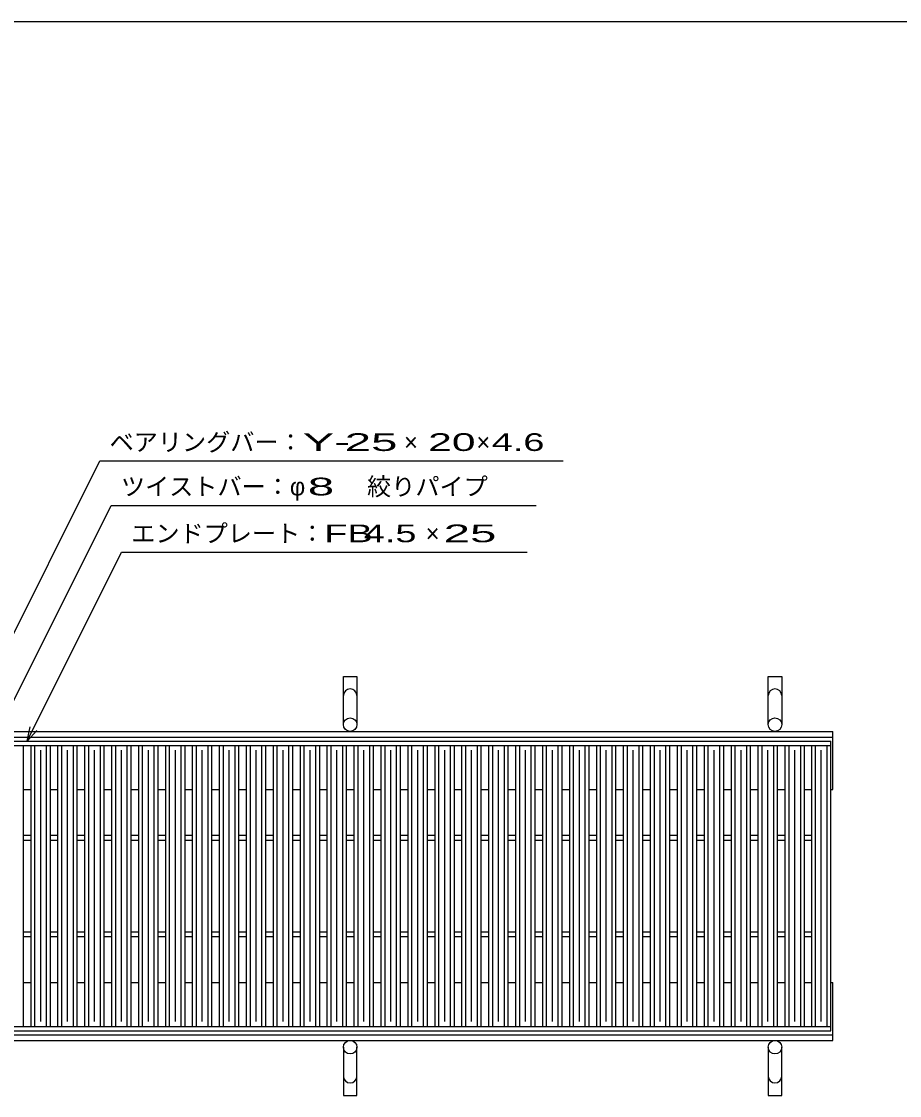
# Model space of a CAD drawing. Units: millimetres, scale not verified. Extents: x -1820 to 1724, y -1285 to 1059.
# Drawn here: x -1268 to -359, y -53 to 1059 of the extents above; entities that cross this region are included whole.
import ezdxf
from ezdxf.enums import TextEntityAlignment as Align

# ---------------------------------------------------------------- set-up
doc = ezdxf.new("R2010")
doc.units = ezdxf.units.MM
doc.header["$LTSCALE"] = 10
for name, color, linetype, lineweight in [('0_2', 150, 'Continuous', 25), ('16', 3, 'Continuous', 25), ('19', 6, 'Continuous', 25), ('22', 2, 'Continuous', 25)]:
    doc.layers.add(name, color=color, linetype=linetype, lineweight=lineweight)
doc.styles.add('ベクトル', font='')
doc.styles.get('ベクトル').set_extended_font_data('ベクトル')

msp = doc.modelspace()

# ---------------------------------------------------------------- linework, layer by layer
at = {"layer": '0_2'}
msp.add_line((-1736, 1059), (1724, 1059), dxfattribs=at)
at = {"layer": '16'}
for p, q in [((-1426, 314), (-430, 314)), ((-430, 309.5), (-430, 314)), ((-1426, 309.5), (-430, 309.5)), ((-1286.5, 309.5), (-1266.5, 309.5)), ((-1266.5, 18.5), (-1266.5, 309.5)), ((-1258.6, 18.5), (-1258.6, 309.5)), ((-1258.6, 309.5), (-1238.6, 309.5)), ((-1254.6, 18.5), (-1254.6, 309.5)), ((-1248.6, 23.5), (-1248.6, 304.5)), ((-1242.6, 18.5), (-1242.6, 309.5)), ((-1238.6, 18.5), (-1238.6, 309.5)), ((-1230.7, 18.5), (-1230.7, 309.5)), ((-1230.7, 309.5), (-1210.7, 309.5)), ((-1226.7, 18.5), (-1226.7, 309.5)), ((-1220.7, 23.5), (-1220.7, 304.5)), ((-1214.7, 18.5), (-1214.7, 309.5)), ((-1210.7, 18.5), (-1210.7, 309.5)), ((-1202.8, 18.5), (-1202.8, 309.5)), ((-1202.8, 309.5), (-1182.8, 309.5)), ((-1198.8, 18.5), (-1198.8, 309.5)), ((-1192.8, 23.5), (-1192.8, 304.5)), ((-1186.8, 18.5), (-1186.8, 309.5)), ((-1182.8, 18.5), (-1182.8, 309.5)), ((-1174.9, 18.5), (-1174.9, 309.5)), ((-1174.9, 309.5), (-1154.9, 309.5)), ((-1170.9, 18.5), (-1170.9, 309.5)), ((-1164.9, 23.5), (-1164.9, 304.5)), ((-1158.9, 18.5), (-1158.9, 309.5)), ((-1154.9, 18.5), (-1154.9, 309.5)), ((-1147, 18.5), (-1147, 309.5)), ((-1147, 309.5), (-1127, 309.5)), ((-1143, 18.5), (-1143, 309.5)), ((-1137, 23.5), (-1137, 304.5)), ((-1131, 18.5), (-1131, 309.5)), ((-1127, 18.5), (-1127, 309.5)), ((-1119.1, 18.5), (-1119.1, 309.5)), ((-1119.1, 309.5), (-1099.1, 309.5)), ((-1115.1, 18.5), (-1115.1, 309.5)), ((-1109.1, 23.5), (-1109.1, 304.5)), ((-1103.1, 18.5), (-1103.1, 309.5)), ((-1099.1, 18.5), (-1099.1, 309.5)), ((-1091.2, 18.5), (-1091.2, 309.5)), ((-1091.2, 309.5), (-1071.2, 309.5)), ((-1087.2, 18.5), (-1087.2, 309.5)), ((-1081.2, 23.5), (-1081.2, 304.5)), ((-1075.2, 18.5), (-1075.2, 309.5)), ((-1071.2, 18.5), (-1071.2, 309.5)), ((-1063.3, 18.5), (-1063.3, 309.5)), ((-1063.3, 309.5), (-1043.3, 309.5)), ((-1059.3, 18.5), (-1059.3, 309.5)), ((-1053.3, 23.5), (-1053.3, 304.5)), ((-1047.3, 18.5), (-1047.3, 309.5)), ((-1043.3, 18.5), (-1043.3, 309.5)), ((-1035.4, 18.5), (-1035.4, 309.5)), ((-1035.4, 309.5), (-1015.4, 309.5)), ((-1031.4, 18.5), (-1031.4, 309.5)), ((-1025.4, 23.5), (-1025.4, 304.5)), ((-1019.4, 18.5), (-1019.4, 309.5)), ((-1015.4, 18.5), (-1015.4, 309.5)), ((-1007.5, 18.5), (-1007.5, 309.5)), ((-1007.5, 309.5), (-987.5, 309.5)), ((-1003.5, 18.5), (-1003.5, 309.5)), ((-997.5, 23.5), (-997.5, 304.5)), ((-991.5, 18.5), (-991.5, 309.5)), ((-987.5, 18.5), (-987.5, 309.5)), ((-979.6, 18.5), (-979.6, 309.5)), ((-979.6, 309.5), (-959.6, 309.5)), ((-975.6, 18.5), (-975.6, 309.5)), ((-969.6, 23.5), (-969.6, 304.5)), ((-963.6, 18.5), (-963.6, 309.5)), ((-959.6, 18.5), (-959.6, 309.5)), ((-951.7, 18.5), (-951.7, 309.5)), ((-951.7, 309.5), (-931.7, 309.5)), ((-947.7, 18.5), (-947.7, 309.5)), ((-941.7, 23.5), (-941.7, 304.5)), ((-935.7, 18.5), (-935.7, 309.5)), ((-931.7, 18.5), (-931.7, 309.5)), ((-923.8, 18.5), (-923.8, 309.5)), ((-923.8, 309.5), (-903.8, 309.5)), ((-919.8, 18.5), (-919.8, 309.5)), ((-913.8, 23.5), (-913.8, 304.5)), ((-907.8, 18.5), (-907.8, 309.5)), ((-903.8, 18.5), (-903.8, 309.5)), ((-895.9, 18.5), (-895.9, 309.5)), ((-895.9, 309.5), (-875.9, 309.5)), ((-891.9, 18.5), (-891.9, 309.5)), ((-885.9, 23.5), (-885.9, 304.5)), ((-879.9, 18.5), (-879.9, 309.5)), ((-875.9, 18.5), (-875.9, 309.5)), ((-868, 18.5), (-868, 309.5)), ((-868, 309.5), (-848, 309.5)), ((-864, 18.5), (-864, 309.5)), ((-858, 23.5), (-858, 304.5)), ((-852, 18.5), (-852, 309.5)), ((-848, 18.5), (-848, 309.5)), ((-840.1, 18.5), (-840.1, 309.5)), ((-840.1, 309.5), (-820.1, 309.5)), ((-836.1, 18.5), (-836.1, 309.5)), ((-830.1, 23.5), (-830.1, 304.5)), ((-824.1, 18.5), (-824.1, 309.5)), ((-820.1, 18.5), (-820.1, 309.5)), ((-812.2, 18.5), (-812.2, 309.5)), ((-812.2, 309.5), (-792.2, 309.5)), ((-808.2, 18.5), (-808.2, 309.5)), ((-802.2, 23.5), (-802.2, 304.5)), ((-796.2, 18.5), (-796.2, 309.5)), ((-792.2, 18.5), (-792.2, 309.5)), ((-784.3, 18.5), (-784.3, 309.5)), ((-784.3, 309.5), (-764.3, 309.5)), ((-780.3, 18.5), (-780.3, 309.5)), ((-774.3, 23.5), (-774.3, 304.5)), ((-768.3, 18.5), (-768.3, 309.5)), ((-764.3, 18.5), (-764.3, 309.5)), ((-756.4, 18.5), (-756.4, 309.5)), ((-756.4, 309.5), (-736.4, 309.5)), ((-752.4, 18.5), (-752.4, 309.5)), ((-746.4, 23.5), (-746.4, 304.5)), ((-740.4, 18.5), (-740.4, 309.5)), ((-736.4, 18.5), (-736.4, 309.5)), ((-728.5, 18.5), (-728.5, 309.5)), ((-728.5, 309.5), (-708.5, 309.5)), ((-724.5, 18.5), (-724.5, 309.5)), ((-718.5, 23.5), (-718.5, 304.5)), ((-712.5, 18.5), (-712.5, 309.5)), ((-708.5, 18.5), (-708.5, 309.5)), ((-700.6, 18.5), (-700.6, 309.5)), ((-700.6, 309.5), (-680.6, 309.5)), ((-696.6, 18.5), (-696.6, 309.5)), ((-690.6, 23.5), (-690.6, 304.5)), ((-684.6, 18.5), (-684.6, 309.5)), ((-680.6, 18.5), (-680.6, 309.5)), ((-672.7, 18.5), (-672.7, 309.5)), ((-672.7, 309.5), (-652.7, 309.5)), ((-668.7, 18.5), (-668.7, 309.5)), ((-662.7, 23.5), (-662.7, 304.5)), ((-656.7, 18.5), (-656.7, 309.5)), ((-652.7, 18.5), (-652.7, 309.5)), ((-644.8, 18.5), (-644.8, 309.5)), ((-644.8, 309.5), (-624.8, 309.5)), ((-640.8, 18.5), (-640.8, 309.5)), ((-634.8, 23.5), (-634.8, 304.5)), ((-628.8, 18.5), (-628.8, 309.5)), ((-624.8, 18.5), (-624.8, 309.5)), ((-616.9, 18.5), (-616.9, 309.5)), ((-616.9, 309.5), (-596.9, 309.5)), ((-612.9, 18.5), (-612.9, 309.5)), ((-606.9, 23.5), (-606.9, 304.5)), ((-600.9, 18.5), (-600.9, 309.5)), ((-596.9, 18.5), (-596.9, 309.5)), ((-589, 18.5), (-589, 309.5)), ((-589, 309.5), (-569, 309.5)), ((-585, 18.5), (-585, 309.5)), ((-579, 23.5), (-579, 304.5)), ((-573, 18.5), (-573, 309.5)), ((-569, 18.5), (-569, 309.5)), ((-561.1, 18.5), (-561.1, 309.5)), ((-561.1, 309.5), (-541.1, 309.5)), ((-557.1, 18.5), (-557.1, 309.5)), ((-551.1, 23.5), (-551.1, 304.5)), ((-545.1, 18.5), (-545.1, 309.5)), ((-541.1, 18.5), (-541.1, 309.5)), ((-533.2, 18.5), (-533.2, 309.5)), ((-533.2, 309.5), (-513.2, 309.5)), ((-529.2, 18.5), (-529.2, 309.5)), ((-523.2, 23.5), (-523.2, 304.5)), ((-517.2, 18.5), (-517.2, 309.5)), ((-513.2, 18.5), (-513.2, 309.5)), ((-505.3, 18.5), (-505.3, 309.5)), ((-505.3, 309.5), (-485.3, 309.5)), ((-501.3, 18.5), (-501.3, 309.5)), ((-495.3, 23.5), (-495.3, 304.5)), ((-489.3, 18.5), (-489.3, 309.5)), ((-485.3, 18.5), (-485.3, 309.5)), ((-477.4, 18.5), (-477.4, 309.5)), ((-477.4, 309.5), (-457.4, 309.5)), ((-473.4, 18.5), (-473.4, 309.5)), ((-467.4, 23.5), (-467.4, 304.5)), ((-461.4, 18.5), (-461.4, 309.5)), ((-457.4, 18.5), (-457.4, 309.5)), ((-450, 18.5), (-450, 309.5)), ((-450, 309.5), (-430, 309.5)), ((-446, 18.5), (-446, 309.5)), ((-440, 23.5), (-440, 304.5)), ((-434, 18.5), (-434, 309.5)), ((-430, 18.5), (-430, 309.5)), ((-1266.5, 216.5), (-1258.6, 216.5)), ((-1266.5, 211.5), (-1258.6, 211.5)), ((-1238.6, 216.5), (-1230.7, 216.5)), ((-1238.6, 211.5), (-1230.7, 211.5)), ((-1210.7, 216.5), (-1202.8, 216.5)), ((-1210.7, 211.5), (-1202.8, 211.5)), ((-1182.8, 216.5), (-1174.9, 216.5)), ((-1182.8, 211.5), (-1174.9, 211.5)), ((-1154.9, 216.5), (-1147, 216.5)), ((-1154.9, 211.5), (-1147, 211.5)), ((-1127, 216.5), (-1119.1, 216.5)), ((-1127, 211.5), (-1119.1, 211.5)), ((-1099.1, 216.5), (-1091.2, 216.5)), ((-1099.1, 211.5), (-1091.2, 211.5)), ((-1071.2, 216.5), (-1063.3, 216.5)), ((-1071.2, 211.5), (-1063.3, 211.5)), ((-1043.3, 216.5), (-1035.4, 216.5)), ((-1043.3, 211.5), (-1035.4, 211.5)), ((-1015.4, 216.5), (-1007.5, 216.5)), ((-1015.4, 211.5), (-1007.5, 211.5)), ((-987.5, 216.5), (-979.6, 216.5)), ((-987.5, 211.5), (-979.6, 211.5)), ((-959.6, 216.5), (-951.7, 216.5)), ((-959.6, 211.5), (-951.7, 211.5)), ((-931.7, 216.5), (-923.8, 216.5)), ((-931.7, 211.5), (-923.8, 211.5)), ((-903.8, 216.5), (-895.9, 216.5)), ((-903.8, 211.5), (-895.9, 211.5)), ((-875.9, 216.5), (-868, 216.5)), ((-875.9, 211.5), (-868, 211.5)), ((-848, 216.5), (-840.1, 216.5)), ((-848, 211.5), (-840.1, 211.5)), ((-820.1, 216.5), (-812.2, 216.5)), ((-820.1, 211.5), (-812.2, 211.5)), ((-792.2, 216.5), (-784.3, 216.5)), ((-792.2, 211.5), (-784.3, 211.5)), ((-764.3, 216.5), (-756.4, 216.5)), ((-764.3, 211.5), (-756.4, 211.5)), ((-736.4, 216.5), (-728.5, 216.5)), ((-736.4, 211.5), (-728.5, 211.5)), ((-708.5, 216.5), (-700.6, 216.5)), ((-708.5, 211.5), (-700.6, 211.5)), ((-680.6, 216.5), (-672.7, 216.5)), ((-680.6, 211.5), (-672.7, 211.5)), ((-652.7, 216.5), (-644.8, 216.5)), ((-652.7, 211.5), (-644.8, 211.5)), ((-624.8, 216.5), (-616.9, 216.5)), ((-624.8, 211.5), (-616.9, 211.5)), ((-596.9, 216.5), (-589, 216.5)), ((-596.9, 211.5), (-589, 211.5)), ((-569, 216.5), (-561.1, 216.5)), ((-569, 211.5), (-561.1, 211.5)), ((-541.1, 216.5), (-533.2, 216.5)), ((-541.1, 211.5), (-533.2, 211.5)), ((-513.2, 216.5), (-505.3, 216.5)), ((-513.2, 211.5), (-505.3, 211.5)), ((-485.3, 216.5), (-477.4, 216.5)), ((-485.3, 211.5), (-477.4, 211.5)), ((-457.4, 216.5), (-449.5, 216.5)), ((-457.4, 211.5), (-449.5, 211.5)), ((-1266.5, 116.5), (-1258.6, 116.5)), ((-1266.5, 111.5), (-1258.6, 111.5)), ((-1238.6, 116.5), (-1230.7, 116.5)), ((-1238.6, 111.5), (-1230.7, 111.5)), ((-1210.7, 116.5), (-1202.8, 116.5)), ((-1210.7, 111.5), (-1202.8, 111.5)), ((-1182.8, 116.5), (-1174.9, 116.5)), ((-1182.8, 111.5), (-1174.9, 111.5)), ((-1154.9, 116.5), (-1147, 116.5)), ((-1154.9, 111.5), (-1147, 111.5)), ((-1127, 116.5), (-1119.1, 116.5)), ((-1127, 111.5), (-1119.1, 111.5)), ((-1099.1, 116.5), (-1091.2, 116.5)), ((-1099.1, 111.5), (-1091.2, 111.5)), ((-1071.2, 116.5), (-1063.3, 116.5)), ((-1071.2, 111.5), (-1063.3, 111.5)), ((-1043.3, 116.5), (-1035.4, 116.5)), ((-1043.3, 111.5), (-1035.4, 111.5)), ((-1015.4, 116.5), (-1007.5, 116.5)), ((-1015.4, 111.5), (-1007.5, 111.5)), ((-987.5, 116.5), (-979.6, 116.5)), ((-987.5, 111.5), (-979.6, 111.5)), ((-959.6, 116.5), (-951.7, 116.5)), ((-959.6, 111.5), (-951.7, 111.5)), ((-931.7, 116.5), (-923.8, 116.5)), ((-931.7, 111.5), (-923.8, 111.5)), ((-903.8, 116.5), (-895.9, 116.5)), ((-903.8, 111.5), (-895.9, 111.5)), ((-875.9, 116.5), (-868, 116.5)), ((-875.9, 111.5), (-868, 111.5)), ((-848, 116.5), (-840.1, 116.5)), ((-848, 111.5), (-840.1, 111.5)), ((-820.1, 116.5), (-812.2, 116.5)), ((-820.1, 111.5), (-812.2, 111.5)), ((-792.2, 116.5), (-784.3, 116.5)), ((-792.2, 111.5), (-784.3, 111.5)), ((-764.3, 116.5), (-756.4, 116.5)), ((-764.3, 111.5), (-756.4, 111.5)), ((-736.4, 116.5), (-728.5, 116.5)), ((-736.4, 111.5), (-728.5, 111.5)), ((-708.5, 116.5), (-700.6, 116.5)), ((-708.5, 111.5), (-700.6, 111.5)), ((-680.6, 116.5), (-672.7, 116.5)), ((-680.6, 111.5), (-672.7, 111.5)), ((-652.7, 116.5), (-644.8, 116.5)), ((-652.7, 111.5), (-644.8, 111.5)), ((-624.8, 116.5), (-616.9, 116.5)), ((-624.8, 111.5), (-616.9, 111.5)), ((-596.9, 116.5), (-589, 116.5)), ((-596.9, 111.5), (-589, 111.5)), ((-569, 116.5), (-561.1, 116.5)), ((-569, 111.5), (-561.1, 111.5)), ((-541.1, 116.5), (-533.2, 116.5)), ((-541.1, 111.5), (-533.2, 111.5)), ((-513.2, 116.5), (-505.3, 116.5)), ((-513.2, 111.5), (-505.3, 111.5)), ((-485.3, 116.5), (-477.4, 116.5)), ((-485.3, 111.5), (-477.4, 111.5)), ((-457.4, 116.5), (-449.5, 116.5)), ((-457.4, 111.5), (-449.5, 111.5)), ((-1426, 18.5), (-430, 18.5)), ((-1426, 14), (-430, 14)), ((-1286.5, 18.5), (-1266.5, 18.5)), ((-1258.6, 18.5), (-1238.6, 18.5)), ((-1230.7, 18.5), (-1210.7, 18.5)), ((-1202.8, 18.5), (-1182.8, 18.5)), ((-1174.9, 18.5), (-1154.9, 18.5)), ((-1147, 18.5), (-1127, 18.5)), ((-1119.1, 18.5), (-1099.1, 18.5)), ((-1091.2, 18.5), (-1071.2, 18.5)), ((-1063.3, 18.5), (-1043.3, 18.5)), ((-1035.4, 18.5), (-1015.4, 18.5)), ((-1007.5, 18.5), (-987.5, 18.5)), ((-979.6, 18.5), (-959.6, 18.5)), ((-951.7, 18.5), (-931.7, 18.5)), ((-923.8, 18.5), (-903.8, 18.5)), ((-895.9, 18.5), (-875.9, 18.5)), ((-868, 18.5), (-848, 18.5)), ((-840.1, 18.5), (-820.1, 18.5)), ((-812.2, 18.5), (-792.2, 18.5)), ((-784.3, 18.5), (-764.3, 18.5)), ((-756.4, 18.5), (-736.4, 18.5)), ((-728.5, 18.5), (-708.5, 18.5)), ((-700.6, 18.5), (-680.6, 18.5)), ((-672.7, 18.5), (-652.7, 18.5)), ((-644.8, 18.5), (-624.8, 18.5)), ((-616.9, 18.5), (-596.9, 18.5)), ((-589, 18.5), (-569, 18.5)), ((-561.1, 18.5), (-541.1, 18.5)), ((-533.2, 18.5), (-513.2, 18.5)), ((-505.3, 18.5), (-485.3, 18.5)), ((-477.4, 18.5), (-457.4, 18.5)), ((-450, 18.5), (-430, 18.5)), ((-430, 14), (-430, 18.5))]:
    msp.add_line(p, q, dxfattribs=at)
at = {"layer": '19'}
for p, q in [((-935, 331), (-935, 381)), ((-935, 381), (-921, 381)), ((-921, 381), (-921, 331)), ((-495, 331), (-495, 381)), ((-495, 381), (-481, 381)), ((-481, 381), (-481, 331)), ((-1428, 324), (-428, 324)), ((-428, 264), (-428, 324)), ((-1428, 318), (-428, 318)), ((-1266.5, 264), (-1258.6, 264)), ((-1238.6, 264), (-1230.7, 264)), ((-1210.7, 264), (-1202.8, 264)), ((-1182.8, 264), (-1174.9, 264)), ((-1154.9, 264), (-1147, 264)), ((-1127, 264), (-1119.1, 264)), ((-1099.1, 264), (-1091.2, 264)), ((-1071.2, 264), (-1063.3, 264)), ((-1043.3, 264), (-1035.4, 264)), ((-1015.4, 264), (-1007.5, 264)), ((-987.5, 264), (-979.6, 264)), ((-959.6, 264), (-951.7, 264)), ((-931.7, 264), (-923.8, 264)), ((-903.8, 264), (-895.9, 264)), ((-875.9, 264), (-868, 264)), ((-848, 264), (-840.1, 264)), ((-820.1, 264), (-812.2, 264)), ((-792.2, 264), (-784.3, 264)), ((-764.3, 264), (-756.4, 264)), ((-736.4, 264), (-728.5, 264)), ((-708.5, 264), (-700.6, 264)), ((-680.6, 264), (-672.7, 264)), ((-652.7, 264), (-644.8, 264)), ((-624.8, 264), (-616.9, 264)), ((-596.9, 264), (-589, 264)), ((-569, 264), (-561.1, 264)), ((-541.1, 264), (-533.7, 264)), ((-513.2, 264), (-505.8, 264)), ((-485.3, 264), (-477.9, 264)), ((-457.4, 264), (-450, 264)), ((-430, 264), (-428, 264)), ((-1266.5, 64), (-1258.6, 64)), ((-1238.6, 64), (-1230.7, 64)), ((-1210.7, 64), (-1202.8, 64)), ((-1182.8, 64), (-1174.9, 64)), ((-1154.9, 64), (-1147, 64)), ((-1127, 64), (-1119.1, 64)), ((-1099.1, 64), (-1091.2, 64)), ((-1071.2, 64), (-1063.3, 64)), ((-1043.3, 64), (-1035.4, 64)), ((-1015.4, 64), (-1007.5, 64)), ((-987.5, 64), (-979.6, 64)), ((-959.6, 64), (-951.7, 64)), ((-931.7, 64), (-923.8, 64)), ((-903.8, 64), (-895.9, 64)), ((-875.9, 64), (-868, 64)), ((-848, 64), (-840.1, 64)), ((-820.1, 64), (-812.2, 64)), ((-792.2, 64), (-784.3, 64)), ((-764.3, 64), (-756.4, 64)), ((-736.4, 64), (-728.5, 64)), ((-708.5, 64), (-700.6, 64)), ((-680.6, 64), (-672.7, 64)), ((-652.7, 64), (-644.8, 64)), ((-624.8, 64), (-616.9, 64)), ((-596.9, 64), (-589, 64)), ((-569, 64), (-561.1, 64)), ((-541.1, 64), (-533.7, 64)), ((-513.2, 64), (-505.8, 64)), ((-485.3, 64), (-477.9, 64)), ((-457.4, 64), (-450, 64)), ((-430, 64), (-428, 64)), ((-428, 4), (-428, 64)), ((-1428, 10), (-428, 10)), ((-1428, 4), (-428, 4)), ((-935, -3), (-935, -53)), ((-921, -53), (-921, -3)), ((-495, -3), (-495, -53)), ((-481, -53), (-481, -3)), ((-935, -53), (-921, -53)), ((-495, -53), (-481, -53))]:
    msp.add_line(p, q, dxfattribs=at)
for centre in [(-928, 331), (-488, 331), (-928, -3), (-488, -3)]:
    msp.add_circle(centre, 7, dxfattribs=at)
for centre, start, end in [((-928, 361), 0, 180), ((-488, 361), 0, 180), ((-928, -33), 180, 0), ((-488, -33), 180, 0)]:
    msp.add_arc(centre, 7, start, end, dxfattribs=at)
at = {"layer": '22', "color": 4}
for p, q in [((-1406, 166.5), (-1187.25, 604)), ((-1187.25, 604), (-707.25, 604)), ((-1346.25, 216.5), (-1175.5, 558)), ((-1175.5, 558), (-735.5, 558)), ((-1262.55, 314), (-1164.8, 509.5)), ((-1164.8, 509.5), (-744.8, 509.5)), ((-1262.55, 314), (-1259.55, 328.6)), ((-1262.55, 314), (-1252.55, 325))]:
    msp.add_line(p, q, dxfattribs=at)

# ---------------------------------------------------------------- texts
at = {"layer": '22', "style": 'ベクトル'}
for s, p in [('ベアリングバー：', (-1177.25, 623.5)), ('×', (-872.25, 623.5)), ('×', (-797.25, 623.5)), ('絞りパイプ', (-910.5, 577.5)), ('ツイストバー：', (-1165.5, 577.5)), ('φ', (-990.5, 577.5)), ('エンドプレート：', (-1154.8, 529)), ('×', (-849.8, 529))]:
    msp.add_text(s, height=18.33, dxfattribs=at).set_placement(p, align=Align.MIDDLE_LEFT)
for s, width, p in [('Y-', 2, (-977.25, 623.5)), (' 25 ', 2, (-947.25, 623.5)), ('20', 1.8, (-847.25, 623.5)), (' 4.6 ', 1.6, (-792.25, 623.5)), (' 8 ', 2, (-985.5, 577.5)), ('FB', 1.6, (-954.8, 529)), (' 4.5 ', 1.6, (-924.8, 529)), (' 25 ', 2, (-844.8, 529))]:
    msp.add_text(s, height=18.33, dxfattribs=dict(at, width=width)).set_placement(p, align=Align.MIDDLE_LEFT)

doc.saveas('drawing.dxf')
